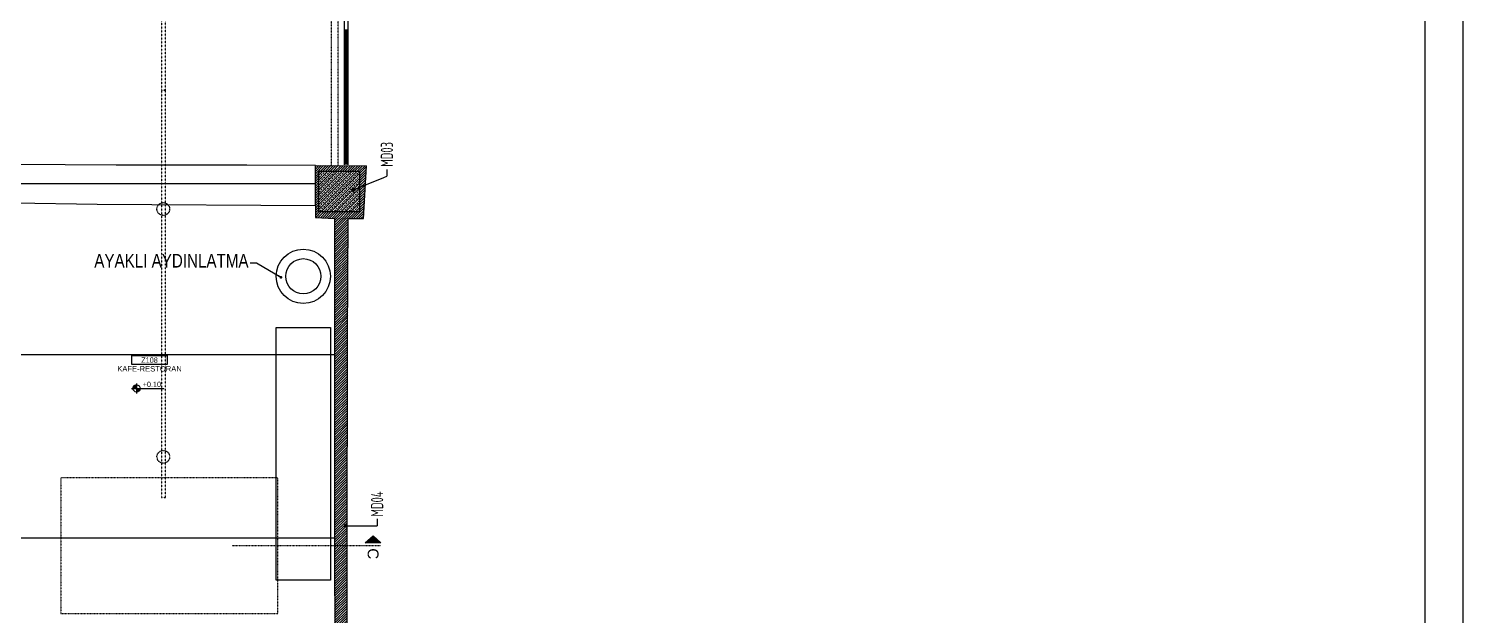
# Model space of a CAD drawing. Header units: millimetres. Extents: x 1322 to 4174, y 1889 to 3847.
# Drawn here: x 3117 to 4174, y 2570 to 3001 of the extents above; entities that cross this region are included whole.
import ezdxf
from ezdxf.enums import TextEntityAlignment as Align

# ---------------------------------------------------------------- set-up
doc = ezdxf.new("R2010")
doc.units = ezdxf.units.MM
doc.linetypes.add('DASHDOT', pattern=[1, 0.5, -0.25, 0, -0.25])
doc.linetypes.add('DOT2', pattern=[0.125, 0, -0.125])
for name, color, linetype in [('elev3', 8, 'Continuous'), ('elev_floor', 197, 'Continuous'), ('furn', 146, 'Continuous'), ('glass', 1, 'Continuous'), ('hatch', 137, 'Continuous'), ('hatch_conc', 223, 'Continuous'), ('hatch_floor', 197, 'Continuous'), ('level', 7, 'Continuous'), ('luminaire', 41, 'Continuous'), ('str_conc', 6, 'Continuous'), ('symbol_ref', 22, 'Continuous'), ('text_material', 12, 'Continuous'), ('text_room', 12, 'Continuous'), ('trace-up', 7, 'DOT2'), ('wall', 4, 'Continuous')]:
    doc.layers.add(name, color=color, linetype=linetype)
doc.styles.add('dim', font='simplex.shx', dxfattribs={"width": 0.7})
doc.styles.add('text1', font='arial.ttf')
doc.styles.add('text2', font='arial.ttf', dxfattribs={"width": 0.8})
doc.styles.add('text3', font='geniso.shx', dxfattribs={"width": 0.7})
doc.dimstyles.new('1_100', dxfattribs={"dimtxt": 18, "dimasz": 6, "dimexe": 6, "dimexo": 0, "dimgap": 2, "dimtad": 0, "dimdec": 1, "dimrnd": 0.5, "dimzin": 11, "dimtxsty": 'dim', "dimblk": 'DOT', "dimcen": 3, "dimdle": 1.25, "dimclrt": 2, "dimadec": 0, "dimazin": 0, "dimtfac": 1.25, "dimtdec": 1, "dimtix": 1, "dimtofl": 0, "dimtmove": 1, "dimatfit": 3, "dimldrblk": 'DOT', "dimfxl": 20, "dimfxlon": 1, "dimtolj": 1, "dimtzin": 0, "dimarcsym": 0})

# ---------------------------------------------------------------- blocks, each defined once
blk = doc.blocks.new('*U43')
blk.add_lwpolyline([(-65, 0), (65, 0), (65, -33), (-65, -33)], close=True)
at = {"color": 7, "style": 'text1'}
for tag, p in [('MAHAL', (0, -48.5)), ('M²', (0, -75.9))]:
    blk.add_attdef(tag, text='', height=20, dxfattribs=at).set_placement(p, align=Align.MIDDLE)
at = {"color": 7, "style": 'text2', "width": 0.8}
blk.add_attdef('10000', text='', height=20, dxfattribs=at).set_placement((0, -16.5), align=Align.MIDDLE)
blk = doc.blocks.new('kot_pln')
h = blk.add_hatch()
h.set_pattern_fill('NET', color=256, scale=0.25, angle=45, style=0)
h.set_pattern_definition([(45, (-13.125, -13.125), (-0.561266, 0.561266), []), (135, (-13.125, -13.125), (-0.561266, -0.561266), [])])
h.paths.add_polyline_path([(0, 13.1), (-1.3, 13.1), (-2.9, 12.8), (-4.5, 12.3), (-6.4, 11.5), (-8, 10.4), (-9.4, 9.1), (-10.7, 7.6), (-11.6, 6.2), (-12.4, 4.2), (-13, 2), (-13.1, 0), (0, 0)])
h.paths.add_polyline_path([(12.8, -2.9), (13.1, -1.3), (13.1, 0), (0, 0), (0, -13.1), (2, -13), (4.2, -12.4), (6.2, -11.6), (7.6, -10.7), (9.1, -9.4), (10.4, -8), (11.5, -6.4), (12.3, -4.5)])
at = {"color": 0}
for p, q in [((-18.1, 0), (101.9, 0)), ((0, 18.1), (0, -18.1))]:
    blk.add_line(p, q, dxfattribs=at)
blk.add_circle((0, 0), 13.1, dxfattribs=at)
at = {"style": 'text2', "width": 0.8}
for tag, p in [('BITMISKOT', (22.6, 5)), ('KABAKOT', (22.6, -25))]:
    blk.add_attdef(tag, p, '', height=20, dxfattribs=at)
blk = doc.blocks.new('*U13')
blk.add_hatch(color=256).paths.add_polyline_path([(40, 29), (40, -29), (66, 0)])
at = {"linetype": 'DASHDOT'}
blk.add_lwpolyline([(30, -519), (30, 29)], dxfattribs=at)
blk.add_lwpolyline([(40, 29), (40, -29), (66, 0), (40, 29)])
at = {"linetype": 'Continuous', "style": 'text1'}
blk.add_attdef('A', text='', height=40, dxfattribs=at).set_placement((0, 0), align=Align.MIDDLE)
blk = doc.blocks.new('_Dot')
at = {"color": 0, "linetype": 'ByBlock', "lineweight": -2}
blk.add_line((-0.5, 0), (-1, 0), dxfattribs=at)
at = {"color": 0, "linetype": 'ByBlock', "const_width": 0.5}
blk.add_lwpolyline([(-0.25, 0, 1), (0.25, 0, 1)], format="xyb", close=True, dxfattribs=at)
blk = doc.blocks.new('*U25')
at = {"color": 9}
blk.add_line((0, -12.5), (-10, -12.5), dxfattribs=at)
at = {"style": 'text3', "width": 0.7}
blk.add_attdef('D01', text='', height=18, dxfattribs=at).set_placement((22, -12.5), align=Align.MIDDLE)
at = {"color": 9}
blk.add_leader([(-10, -58.6), (-10, -17.5), (-10, -12.5)], dimstyle='1_100', override={"dimgap": 2, "dimtad": 0, "dimldrblk": 'Dot'}, dxfattribs=at)
blk = doc.blocks.new('*U29')
at = {"color": 9}
blk.add_line((0, -12.5), (-10, -12.5), dxfattribs=at)
at = {"style": 'text3', "width": 0.7}
blk.add_attdef('D01', text='', height=18, dxfattribs=at).set_placement((22, -12.5), align=Align.MIDDLE)
at = {"color": 9}
blk.add_leader([(-30.3, -62.2), (-11.9, -17.1), (-10, -12.5)], dimstyle='1_100', override={"dimgap": 2, "dimtad": 0, "dimldrblk": 'Dot'}, dxfattribs=at)

msp = doc.modelspace()

# ---------------------------------------------------------------- hatches: boundary and pattern name
at = {"layer": 'hatch', "ltscale": 0.5}
h = msp.add_hatch(dxfattribs=at)
h.set_pattern_fill('ANSI31', color=256, scale=0.4, style=0)
h.set_pattern_definition([(45, (-1000534.4589, -169022.946), (-0.8980256121, 0.8980256121), [])])
h.paths.add_polyline_path([(3366.01, 2900.48), (3328.25, 2900.57), (3328.25, 2871.23), (3328.25, 2862.46), (3342.42, 2861.53), (3352.5, 2861.46), (3352.5, 2861.53), (3363.78, 2861.53)])
h.paths.add_polyline_path([(3360.82, 2896.45), (3360.82, 2866.45), (3330.82, 2866.45), (3330.82, 2896.45)], flags=16)
at = {"layer": 'hatch'}
h = msp.add_hatch(dxfattribs=at)
h.set_pattern_fill('ANSI31', color=256, scale=0.4, style=0)
h.set_pattern_definition([(44.99999999, (-1000534.4589, -169022.946), (-0.8980256119, 0.8980256123), [])])
h.paths.add_polyline_path([(3342.42, 2513.93), (3342.42, 2861.53), (3352.5, 2861.53), (3351.92, 2774.83), (3351.73, 2687.73), (3351.58, 2600.65), (3351.67, 2513.93)])
at = {"layer": 'hatch_conc'}
h = msp.add_hatch(dxfattribs=at)
h.set_pattern_fill('ANSI33', color=256, scale=0.4, style=0)
h.set_pattern_definition([(45, (-1000534.459, -169022.946), (-1.796051224, 1.7960512246), []), (45, (-1000532.6628, -169022.946), (-1.796051224, 1.7960512246), [1.27, -0.635])])
h.paths.add_polyline_path([(3360.82, 2896.45), (3360.82, 2866.45), (3330.82, 2866.45), (3330.82, 2896.45)])

# ---------------------------------------------------------------- linework, layer by layer
for points in [[(1403.94, 1888.84), (4173.94, 1888.84), (4173.94, 3847.42), (1403.94, 3847.42)], [(1459.9, 1916.81), (4145.96, 1916.81), (4145.96, 3819.44), (1459.9, 3819.44)]]:
    msp.add_lwpolyline(points, close=True)
at = {"layer": 'elev3', "elevation": 0}
for points in [[(3349.53, 3345.52), (3349.53, 2901.07)], [(3352.03, 3345.52), (3352.03, 2901.07)]]:
    msp.add_lwpolyline(points, dxfattribs=at)
at = {"layer": 'elev3', "ltscale": 0.5}
for radius in [20, 13]:
    msp.add_circle((3319.35, 2819.09), radius, dxfattribs=at)
at = {"layer": 'elev_floor'}
for points in [[(3106.24, 2887.42), (3328.25, 2887.42)], [(2575.38, 2761.54), (3342.42, 2761.54)], [(2576, 2626.54), (3342.42, 2626.54)]]:
    msp.add_lwpolyline(points, dxfattribs=at)
at = {"layer": 'furn', "ltscale": 0.5}
msp.add_lwpolyline([(3339.35, 2595.4), (3299.35, 2595.4), (3299.35, 2781.4), (3339.35, 2781.4)], close=True, dxfattribs=at)
at = {"layer": 'glass', "elevation": 0}
for points in [[(3350.18, 3000.87), (3350.18, 2901.27)], [(3351.38, 2901.27), (3351.38, 3000.87)]]:
    msp.add_lwpolyline(points, dxfattribs=at)
at = {"layer": 'hatch_floor', "linetype": 'ByBlock'}
for points in [[(3328.25, 2900.57), (3277.66, 2900.93), (3181.45, 2900.93), (3106.24, 2901.37), (3106.24, 2873.09), (3167.4, 2872.28), (3328.25, 2871.23), (3328.25, 2871.23), (3328.25, 2900.57)], [(3339.35, 2595.4), (3299.35, 2595.4), (3299.35, 2781.4), (3339.35, 2781.4)]]:
    msp.add_lwpolyline(points, close=True, dxfattribs=at)
msp.add_circle((3319.35, 2819.09), 20, dxfattribs=at)
at = {"layer": 'luminaire', "linetype": 'DOT2'}
for points in [[(3214.92, 3256.17), (3214.92, 2956.17), (3217.92, 2956.17), (3217.92, 3256.17)], [(3214.92, 2956.17), (3214.92, 2656.17), (3217.92, 2656.17), (3217.92, 2956.17)]]:
    msp.add_lwpolyline(points, close=True, dxfattribs=at)
at = {"layer": 'luminaire', "linetype": 'DOT2', "ltscale": 0.5}
for centre in [(3216.19, 2868.62), (3216.19, 2686.25)]:
    msp.add_circle(centre, 4.69, dxfattribs=at)
at = {"layer": 'str_conc'}
msp.add_lwpolyline([(3360.82, 2896.45), (3360.82, 2866.45), (3330.82, 2866.45), (3330.82, 2896.45)], close=True, dxfattribs=at)
at = {"layer": 'trace-up', "ltscale": 0.5}
for points in [[(3340.13, 2900.53), (3340.13, 3345.95)], [(3345.13, 2900.53), (3345.13, 3345.95)]]:
    msp.add_lwpolyline(points, dxfattribs=at)
msp.add_lwpolyline([(3140.59, 2570.85), (3300.59, 2570.85), (3300.59, 2670.85), (3140.59, 2670.85)], close=True, dxfattribs=at)
at = {"layer": 'wall'}
for p, q in [((3328.25, 2871.23), (3328.25, 2900.57)), ((3328.25, 2900.57), (3366.01, 2900.48))]:
    msp.add_line(p, q, dxfattribs=at)
at = {"layer": 'wall', "extrusion": (0, 0, -1)}
for p, q in [((3363.78, 2861.53), (3366.01, 2900.48)), ((3328.25, 2871.23), (3328.25, 2862.46)), ((3328.25, 2862.46), (3342.42, 2861.53)), ((3342.42, 2861.53), (3342.42, 2751.41)), ((3351.91, 2774.26), (3352.5, 2861.53)), ((3352.5, 2861.53), (3363.78, 2861.53)), ((3351.56, 2612.17), (3351.91, 2774.26)), ((3342.42, 2751.41), (3342.42, 2621.01)), ((3342.42, 2621.01), (3342.48, 2514.41)), ((3351.67, 2513.42), (3351.56, 2612.17))]:
    msp.add_line(p, q, dxfattribs=at)

# ---------------------------------------------------------------- block references
at = {"layer": 'level'}
ref = msp.add_blockref('kot_pln', (3196.49, 2736.55), dxfattribs=dict(at, xscale=0.2000000000007276, yscale=0.2000000000007276, zscale=0.2000000000007276))
ref.add_attrib('BITMISKOT', '+0.10', (3201.01, 2737.55), dxfattribs={"layer": '0', "height": 4, "style": 'text2', "width": 0.8})
at = {"layer": 'symbol_ref'}
ref = msp.add_blockref('*U13', (3370.77, 2614.87), dxfattribs=dict(at, xscale=-0.1999999999999997, yscale=0.2, zscale=0.2, rotation=270.0002091478071))
ref.add_attrib('A', 'C', dxfattribs={"layer": '0', "linetype": 'Continuous', "height": 8, "rotation": 270.00021, "style": 'text1'}).set_placement((3370.77, 2614.87), align=Align.MIDDLE)
at = {"layer": 'text_material'}
ref = msp.add_blockref('*U29', (3387.15, 2897.82), dxfattribs=dict(at, xscale=-0.5, yscale=0.5, zscale=0.5, rotation=270))
ref.add_attrib('D01', 'MD03', dxfattribs={"layer": '0', "height": 9, "rotation": 90, "style": 'text3', "width": 0.7}).set_placement((3380.9, 2908.82), align=Align.MIDDLE)
ref = msp.add_blockref('*U25', (3379.95, 2640.51), dxfattribs=dict(at, xscale=-0.5, yscale=0.5, zscale=0.5, rotation=270))
ref.add_attrib('D01', 'MD04', dxfattribs={"layer": '0', "height": 9, "rotation": 90, "style": 'text3', "width": 0.7}).set_placement((3373.7, 2651.51), align=Align.MIDDLE)
at = {"layer": 'text_room'}
ref = msp.add_blockref('*U43', (3206.06, 2760.74), dxfattribs=dict(at, xscale=0.2, yscale=0.2, zscale=0.2))
ref.add_attrib('MAHAL', 'KAFE-RESTORAN', dxfattribs={"layer": '0', "color": 7, "height": 4, "style": 'text1'}).set_placement((3206.06, 2751.04), align=Align.MIDDLE)
ref.add_attrib('10000', 'Z108', dxfattribs={"layer": '0', "color": 7, "height": 4, "style": 'text2', "width": 0.8}).set_placement((3206.06, 2757.44), align=Align.MIDDLE)

# ---------------------------------------------------------------- texts
at = {"layer": 'text_material', "style": 'text2', "width": 0.8}
msp.add_text('AYAKLI AYDINLATMA', height=10, dxfattribs=at).set_placement((3165.35, 2825.55))

# ---------------------------------------------------------------- leaders
at = {"layer": 'text_material', "color": 9}
msp.add_leader([(3302.85, 2818.32), (3284.85, 2828.86), (3280.28, 2828.86)], dimstyle='1_100', override={"dimasz": 2, "dimldrblk": 'Dot'}, dxfattribs=at)

doc.saveas('drawing.dxf')
